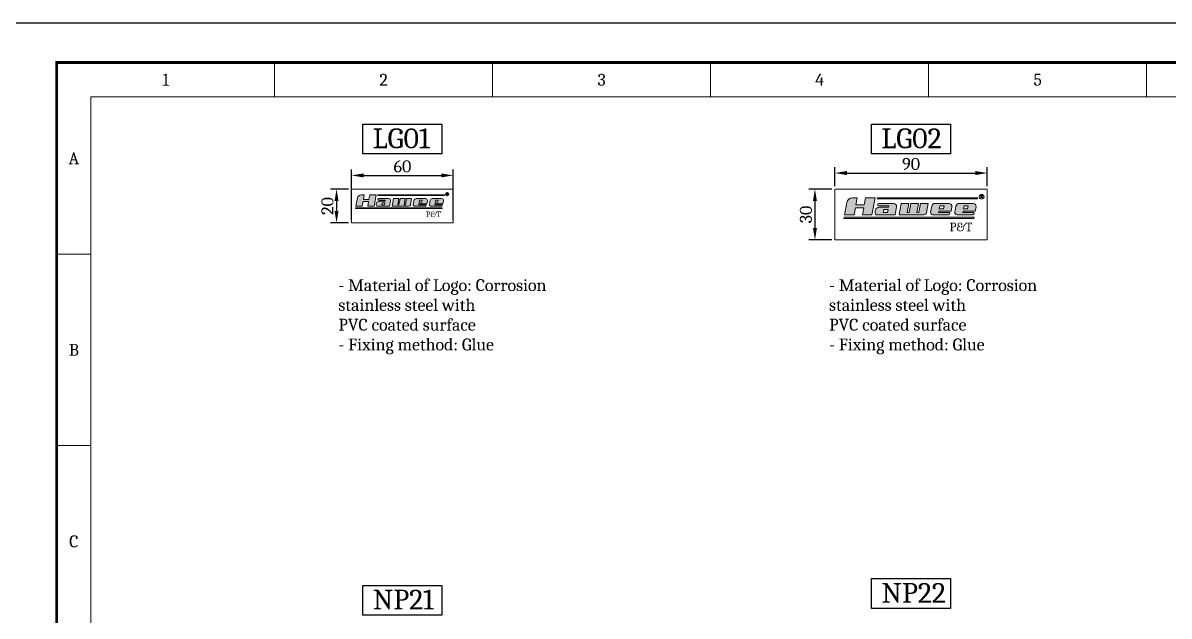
# Model space of a CAD drawing. Header units: millimetres. Extents: x -116965 to 323937, y 291661 to 566926.
# Drawn here: x -66858 to -62800, y 303990 to 306088 of the extents above; entities that cross this region are included whole.
import ezdxf
from ezdxf.enums import TextEntityAlignment as Align

# ---------------------------------------------------------------- set-up
doc = ezdxf.new("R2010")
doc.units = ezdxf.units.MM
doc.header["$PDMODE"] = 35
doc.layers.get('0').update_dxf_attribs({"lineweight": 18})
doc.styles.add('hwBorder', font='Cambria.ttf')
doc.styles.add('hwTech', font='Cambria.ttf')
doc.dimstyles.new('hwTech-1.4', dxfattribs={"dimscale": 17, "dimtxt": 2.5, "dimasz": 2.5, "dimexe": 1.25, "dimexo": 0.625, "dimtad": 1, "dimtxsty": 'hwTech', "dimcen": 2.5, "dimclrd": 3, "dimclre": 3, "dimclrt": 3, "dimadec": 0, "dimazin": 0, "dimtfac": 1, "dimtmove": 0, "dimatfit": 3, "dimfxl": 1, "dimarcsym": 0})

# ---------------------------------------------------------------- blocks, each defined once
blk = doc.blocks.new('*U1980')
at = {"color": 5}
for p, q in [((37.57, 198.62), (37.57, 194.28)), ((65.14, 198.62), (65.14, 194.28)), ((92.7, 198.62), (92.7, 194.28)), ((120.27, 198.62), (120.27, 194.28)), ((147.84, 198.62), (147.84, 194.28)), ((10, 174.42), (14.34, 174.42)), ((10, 150.22), (14.34, 150.22))]:
    blk.add_line(p, q, dxfattribs=at)
at = {"color": 5, "const_width": 0.35}
blk.add_lwpolyline([(10, 198.62), (285.68, 198.62), (285.68, 5), (10, 5)], close=True, dxfattribs=at)
at = {"color": 5}
blk.add_lwpolyline([(14.34, 194.28), (281.34, 194.28), (281.34, 9.34), (14.34, 9.34)], close=True, dxfattribs=at)
at = {"layer": 'Defpoints', "color": 4}
blk.add_lwpolyline([(0, 203.62), (290.68, 203.62), (290.68, 0), (0, 0)], close=True, dxfattribs=at)
at = {"color": 253, "style": 'hwBorder'}
for s, p in [('1', (23.78, 196.45)), ('2', (51.35, 196.45)), ('3', (78.92, 196.45)), ('4', (106.49, 196.45)), ('5', (134.06, 196.45)), ('A', (12.17, 186.52)), ('B', (12.17, 162.32)), ('C', (12.17, 138.11))]:
    blk.add_text(s, height=1.5, dxfattribs=at).set_placement(p, align=Align.MIDDLE_CENTER)
at = {"color": 6, "style": 'hwBorder', "flags": 8}
for tag, p in [("DWG'SNAME", (266.34, 59)), ("DWG'SCODE2", (266.34, 51.05))]:
    blk.add_attdef(tag, text='', height=1.5, dxfattribs=at).set_placement(p, align=Align.MIDDLE_CENTER)
at = {"color": 253, "style": 'hwBorder', "flags": 8}
for tag, p in [('REV_0', (253.34, 43.79)), ('REV_MODIFY0', (264.34, 44.1)), ('REV_DATE0', (277.34, 44.1)), ('REV_1', (253.34, 40.48)), ('REV_MODIFY1', (264.34, 40.79)), ('REV_DATE1', (277.34, 40.79)), ('REV_MODIFY2', (264.34, 37.48)), ('REV_DATE2', (277.34, 37.48)), ('REV_2', (253.34, 37.17)), ('REV_3', (253.34, 33.86)), ('REV_MODIFY3', (264.34, 34.17)), ('REV_DATE3', (277.34, 34.17)), ('REV_4', (253.34, 30.55)), ('REV_MODIFY4', (264.34, 30.86)), ('REV_DATE4', (277.34, 30.86))]:
    blk.add_attdef(tag, text='', height=1, dxfattribs=at).set_placement(p, align=Align.MIDDLE_CENTER)
at = {"color": 6, "style": 'hwBorder', "flags": 8}
for tag, p in [('TOLERANCE', (261.54, 27.22)), ('PAGE', (259.34, 15.3))]:
    blk.add_attdef(tag, text='', height=1.5, dxfattribs=at).set_placement(p, align=Align.MIDDLE_LEFT)
blk = doc.blocks.new('*U415')
h = blk.add_hatch(color=5)
h.paths.add_polyline_path([(-29.42, 2.98), (-31.09, 2.98), (-31.32, 1.71), (-32.78, 1.71), (-32.55, 2.98), (-33.39, 2.98, 0.362465), (-34.37, 2.16), (-34.77, -0.02), (-33.1, -0.02), (-32.88, 1.18), (-31.41, 1.18), (-31.63, -0.02), (-29.97, -0.02)])
h.paths.add_polyline_path([(-28.7, 1.31, 0.600072), (-29.26, -0.02), (-25.92, -0.02), (-25.67, 1.39, 0.467928), (-26.16, 1.98), (-28.82, 1.98, 1), (-28.82, 1.58), (-27.03, 1.58), (-27.08, 1.31)])
h.paths.add_polyline_path([(-27.89, 0.91), (-27.16, 0.91), (-27.25, 0.38), (-27.99, 0.38)], flags=16)
h.paths.add_polyline_path([(-12.11, -0.64), (-12.08, -0.44), (-34.84, -0.44), (-34.88, -0.64)])
h = blk.add_hatch(color=1)
h.paths.add_polyline_path([(-11.49, 2.78), (-11.45, 2.98), (-29, 2.98), (-29.04, 2.78)])
h.paths.add_polyline_path([(-20.12, 1.98), (-21.48, 1.98), (-21.77, 0.38), (-22.11, 0.38), (-21.82, 1.98), (-23.15, 1.98), (-23.44, 0.38), (-23.78, 0.38), (-23.49, 1.98), (-24.85, 1.98), (-25.22, -0.02), (-20.9, -0.02, 0.362465), (-20.41, 0.39)])
h.paths.add_polyline_path([(-19.69, 0.47, 0.467928), (-19.28, -0.02), (-16.53, -0.02, 0.362465), (-16.33, 0.14, 0.467928), (-16.53, 0.38), (-18.3, 0.38), (-18.25, 0.65), (-16.12, 0.65), (-15.99, 1.39, 0.467928), (-16.48, 1.98), (-18.92, 1.98, 0.362465), (-19.5, 1.5)])
h.paths.add_polyline_path([(-18.18, 1.05), (-18.08, 1.58), (-17.35, 1.58), (-17.45, 1.05)], flags=16)
h.paths.add_polyline_path([(-14.01, 0.65), (-11.88, 0.65), (-11.74, 1.39, 0.467928), (-12.24, 1.98), (-14.68, 1.98, 0.362465), (-15.26, 1.5), (-15.44, 0.47, 0.467928), (-15.03, -0.02), (-12.28, -0.02, 0.362465), (-12.09, 0.14, 0.467928), (-12.28, 0.38), (-14.06, 0.38)])
h.paths.add_polyline_path([(-13.94, 1.05), (-13.84, 1.58), (-13.11, 1.58), (-13.21, 1.05)], flags=16)
at = {"ltscale": 5}
h = blk.add_hatch(dxfattribs=at)
h.set_pattern_fill('ANGLE', color=256)
h.set_pattern_definition([(0, (0, 0.104), (0, 6.985), [5.08, -1.905]), (90, (0, 0.104), (-6.985, 4e-16), [5.08, -1.905])])
h.paths.add_polyline_path([(-11.18, 3.14, 1), (-10.34, 3.14, 1)])
h.paths.add_polyline_path([(-10.36, 3.14, -1), (-11.16, 3.14, -1)], flags=16)
h.paths.add_polyline_path([(-10.59, 3.31), (-10.58, 3.3), (-10.58, 3.28), (-10.58, 3.27), (-10.58, 3.26), (-10.58, 3.24), (-10.58, 3.23), (-10.58, 3.22), (-10.59, 3.2), (-10.6, 3.19), (-10.61, 3.18), (-10.61, 3.17), (-10.62, 3.17), (-10.64, 3.16), (-10.65, 3.16), (-10.66, 3.15), (-10.68, 3.15), (-10.69, 3.14), (-10.68, 3.14), (-10.67, 3.13), (-10.66, 3.12), (-10.65, 3.11), (-10.64, 3.1), (-10.63, 3.09), (-10.62, 3.08), (-10.62, 3.07), (-10.62, 3.07), (-10.54, 2.95), (-10.61, 2.95), (-10.67, 3.04), (-10.68, 3.06), (-10.69, 3.07), (-10.69, 3.08), (-10.7, 3.09), (-10.71, 3.1), (-10.72, 3.11), (-10.73, 3.12), (-10.73, 3.13), (-10.75, 3.13), (-10.76, 3.14), (-10.77, 3.14), (-10.79, 3.14), (-10.85, 3.14), (-10.85, 2.95), (-10.91, 2.95), (-10.91, 3.37), (-10.73, 3.37), (-10.71, 3.37), (-10.69, 3.37), (-10.68, 3.37), (-10.66, 3.37), (-10.64, 3.36), (-10.63, 3.35), (-10.62, 3.35), (-10.61, 3.34), (-10.6, 3.32)], flags=0)
h.paths.add_polyline_path([(-10.64, 3.28), (-10.64, 3.27), (-10.63, 3.26), (-10.63, 3.25), (-10.64, 3.23), (-10.64, 3.22), (-10.65, 3.21), (-10.66, 3.2), (-10.68, 3.19), (-10.69, 3.19), (-10.7, 3.19), (-10.72, 3.19), (-10.74, 3.19), (-10.85, 3.19), (-10.85, 3.33), (-10.72, 3.33), (-10.7, 3.32), (-10.69, 3.32), (-10.68, 3.32), (-10.66, 3.31), (-10.66, 3.31), (-10.65, 3.3)], flags=0)
h = blk.add_hatch(color=0)
h.paths.add_polyline_path([(-10.66, 3.37), (-10.68, 3.37), (-10.69, 3.37), (-10.71, 3.37), (-10.73, 3.37), (-10.91, 3.37), (-10.91, 2.95), (-10.85, 2.95), (-10.85, 3.14), (-10.79, 3.14), (-10.76, 3.14), (-10.74, 3.13), (-10.72, 3.12), (-10.71, 3.1), (-10.69, 3.08), (-10.68, 3.06), (-10.67, 3.04), (-10.61, 2.95), (-10.54, 2.95), (-10.62, 3.07), (-10.62, 3.08), (-10.63, 3.09), (-10.64, 3.1), (-10.65, 3.11), (-10.66, 3.12), (-10.67, 3.13), (-10.68, 3.14), (-10.69, 3.14), (-10.69, 3.14), (-10.68, 3.15), (-10.66, 3.15), (-10.65, 3.16), (-10.64, 3.16), (-10.62, 3.17), (-10.61, 3.17), (-10.61, 3.18), (-10.6, 3.19), (-10.59, 3.2), (-10.58, 3.22), (-10.58, 3.23), (-10.58, 3.24), (-10.58, 3.26), (-10.58, 3.27), (-10.58, 3.28), (-10.58, 3.3), (-10.59, 3.31), (-10.59, 3.32), (-10.6, 3.33), (-10.61, 3.34), (-10.62, 3.35), (-10.63, 3.35), (-10.64, 3.36), (-10.65, 3.36)])
h.paths.add_polyline_path([(-10.74, 3.19), (-10.85, 3.19), (-10.85, 3.33), (-10.72, 3.33), (-10.69, 3.32), (-10.67, 3.32), (-10.65, 3.3), (-10.64, 3.28), (-10.63, 3.25), (-10.64, 3.23), (-10.66, 3.2), (-10.68, 3.19), (-10.71, 3.19)], flags=16)
at = {"color": 5}
for points in [[(-29.42, 2.98), (-31.09, 2.98), (-31.32, 1.71), (-32.78, 1.71), (-32.55, 2.98), (-33.39, 2.98, 0.362465), (-34.37, 2.16), (-34.77, -0.02), (-33.1, -0.02), (-32.88, 1.18), (-31.41, 1.18), (-31.63, -0.02), (-29.97, -0.02), (-29.42, 2.98)], [(-25.67, 1.39, 0.467928), (-26.16, 1.98), (-28.82, 1.98, 1), (-28.82, 1.58), (-27.03, 1.58), (-27.08, 1.31), (-28.7, 1.31, 0.600072), (-29.26, -0.02), (-25.92, -0.02), (-25.67, 1.39, 0.467928)]]:
    blk.add_lwpolyline(points, format="xyb", close=True, dxfattribs=at)
at = {"color": 1}
for points in [[(-11.45, 2.98), (-29, 2.98), (-29.04, 2.78), (-11.49, 2.78), (-11.45, 2.98)], [(-18.18, 1.05), (-18.08, 1.58), (-17.35, 1.58), (-17.45, 1.05), (-18.18, 1.05)], [(-13.94, 1.05), (-13.84, 1.58), (-13.11, 1.58), (-13.21, 1.05), (-13.94, 1.05)]]:
    blk.add_lwpolyline(points, close=True, dxfattribs=at)
at = {"color": 0}
for points in [[(-10.63, 3.35), (-10.64, 3.36), (-10.65, 3.36), (-10.66, 3.37), (-10.68, 3.37), (-10.69, 3.37), (-10.71, 3.37), (-10.73, 3.37), (-10.91, 3.37), (-10.91, 2.95), (-10.85, 2.95), (-10.85, 3.14), (-10.79, 3.14), (-10.77, 3.14), (-10.76, 3.14), (-10.75, 3.13), (-10.73, 3.13), (-10.73, 3.12), (-10.72, 3.11), (-10.71, 3.1), (-10.7, 3.09), (-10.69, 3.08), (-10.69, 3.07), (-10.68, 3.06), (-10.67, 3.04), (-10.61, 2.95), (-10.54, 2.95), (-10.62, 3.07), (-10.62, 3.07), (-10.62, 3.08), (-10.63, 3.09), (-10.64, 3.1), (-10.65, 3.11), (-10.66, 3.12), (-10.67, 3.13), (-10.68, 3.14), (-10.69, 3.14), (-10.69, 3.14), (-10.68, 3.15), (-10.66, 3.15), (-10.65, 3.16), (-10.64, 3.16), (-10.62, 3.17), (-10.61, 3.17), (-10.61, 3.18), (-10.6, 3.19), (-10.59, 3.2), (-10.58, 3.22), (-10.58, 3.23), (-10.58, 3.24), (-10.58, 3.26), (-10.58, 3.27), (-10.58, 3.28), (-10.58, 3.3), (-10.59, 3.31), (-10.59, 3.32), (-10.6, 3.33), (-10.61, 3.34), (-10.62, 3.35), (-10.63, 3.35)], [(-10.68, 3.37), (-10.66, 3.37), (-10.65, 3.36), (-10.64, 3.36), (-10.64, 3.36), (-10.63, 3.35), (-10.62, 3.35), (-10.61, 3.34), (-10.6, 3.33), (-10.59, 3.32), (-10.59, 3.31), (-10.58, 3.3), (-10.58, 3.28), (-10.58, 3.27), (-10.58, 3.26), (-10.58, 3.24), (-10.58, 3.23), (-10.58, 3.22), (-10.59, 3.2), (-10.6, 3.19), (-10.61, 3.18), (-10.61, 3.17), (-10.62, 3.17), (-10.64, 3.16), (-10.65, 3.16), (-10.66, 3.15), (-10.68, 3.15), (-10.69, 3.14), (-10.68, 3.14), (-10.67, 3.13), (-10.66, 3.12), (-10.65, 3.11), (-10.64, 3.1), (-10.63, 3.09), (-10.62, 3.08), (-10.62, 3.07), (-10.62, 3.07), (-10.54, 2.95), (-10.61, 2.95), (-10.67, 3.04), (-10.68, 3.06), (-10.69, 3.07), (-10.69, 3.08), (-10.7, 3.09), (-10.71, 3.1), (-10.72, 3.11), (-10.73, 3.12), (-10.73, 3.13), (-10.75, 3.13), (-10.76, 3.14), (-10.77, 3.14), (-10.79, 3.14), (-10.85, 3.14), (-10.85, 2.95), (-10.91, 2.95), (-10.91, 3.37), (-10.73, 3.37), (-10.71, 3.37), (-10.69, 3.37), (-10.68, 3.37)], [(-10.68, 3.32), (-10.66, 3.31), (-10.66, 3.31), (-10.65, 3.3), (-10.64, 3.28), (-10.64, 3.27), (-10.63, 3.26), (-10.63, 3.25), (-10.64, 3.23), (-10.64, 3.22), (-10.65, 3.21), (-10.66, 3.2), (-10.68, 3.19), (-10.69, 3.19), (-10.7, 3.19), (-10.72, 3.19), (-10.74, 3.19), (-10.85, 3.19), (-10.85, 3.33), (-10.72, 3.33), (-10.7, 3.32), (-10.69, 3.32), (-10.68, 3.32)], [(-10.69, 3.32), (-10.68, 3.32), (-10.66, 3.31), (-10.66, 3.31), (-10.65, 3.3), (-10.64, 3.28), (-10.64, 3.27), (-10.63, 3.26), (-10.63, 3.25), (-10.64, 3.23), (-10.64, 3.22), (-10.65, 3.21), (-10.66, 3.2), (-10.68, 3.19), (-10.69, 3.19), (-10.7, 3.19), (-10.72, 3.19), (-10.74, 3.19), (-10.85, 3.19), (-10.85, 3.33), (-10.72, 3.33), (-10.7, 3.32), (-10.69, 3.32)]]:
    blk.add_lwpolyline(points, close=True, dxfattribs=at)
at = {"color": 5}
for points in [[(-27.89, 0.91), (-27.16, 0.91), (-27.25, 0.38), (-27.99, 0.38), (-27.89, 0.91)], [(-12.08, -0.44), (-34.84, -0.44), (-34.88, -0.64), (-12.11, -0.64), (-12.08, -0.44)]]:
    blk.add_lwpolyline(points, close=True, dxfattribs=at)
at = {"color": 1}
for points in [[(-20.12, 1.98), (-21.48, 1.98), (-21.77, 0.38), (-22.11, 0.38), (-21.82, 1.98), (-23.15, 1.98), (-23.44, 0.38), (-23.78, 0.38), (-23.49, 1.98), (-24.85, 1.98), (-25.22, -0.02), (-20.9, -0.02, 0.362465), (-20.41, 0.39), (-20.12, 1.98)], [(-15.99, 1.39, 0.467928), (-16.48, 1.98), (-18.92, 1.98, 0.362465), (-19.5, 1.5), (-19.69, 0.47, 0.467928), (-19.28, -0.02), (-16.53, -0.02, 0.362465), (-16.33, 0.14, 0.467928), (-16.53, 0.38), (-18.3, 0.38), (-18.25, 0.65), (-16.12, 0.65), (-15.99, 1.39, 0.467928)], [(-11.74, 1.39, 0.467928), (-12.24, 1.98), (-14.68, 1.98, 0.362465), (-15.26, 1.5), (-15.44, 0.47, 0.467928), (-15.03, -0.02), (-12.28, -0.02, 0.362465), (-12.09, 0.14, 0.467928), (-12.28, 0.38), (-14.06, 0.38), (-14.01, 0.65), (-11.88, 0.65), (-11.74, 1.39, 0.467928)]]:
    blk.add_lwpolyline(points, format="xyb", close=True, dxfattribs=at)
at = {"ltscale": 5}
for radius in [0.421, 0.401]:
    blk.add_circle((-10.76, 3.14), radius, dxfattribs=at)
at = {"color": 251, "style": 'hwBorder'}
blk.add_text('P&T', height=1.5, dxfattribs=at).set_placement((-14.39, -2.14), align=Align.MIDDLE_CENTER)
blk = doc.blocks.new('logo size 20x60')
at = {"ltscale": 5}
blk.add_lwpolyline([(65.26, 0), (65.26, 20), (5.26, 20), (5.26, 0)], close=True, dxfattribs=at)
at = {"xscale": 2.246080959455249, "yscale": 2.246080959455249, "zscale": 2.246080959455249}
blk.add_blockref('*U415', (85.88, 9.93), dxfattribs=at)
blk = doc.blocks.new('logo size 30x90')
at = {"ltscale": 5}
blk.add_lwpolyline([(0, 0), (90, 0), (90, 30), (0, 30)], close=True, dxfattribs=at)
at = {"xscale": 3.369121439182872, "yscale": 3.369121439182872, "zscale": 3.369121439182872}
blk.add_blockref('*U415', (122.88, 14.88), dxfattribs=at)
blk = doc.blocks.new('*D521')
at = {"color": 3, "lineweight": -2, "transparency": 16777216}
for p, q in [((-65694.5, 305391), (-65694.5, 305570)), ((-65652, 305548.7), (-65377, 305548.7)), ((-65334.5, 305391), (-65334.5, 305570))]:
    blk.add_line(p, q, dxfattribs=at)
at = {"color": 3, "lineweight": -3, "transparency": 16777216}
for points in [[(-65652, 305555.8), (-65652, 305541.6), (-65694.5, 305548.7)], [(-65377, 305555.8), (-65377, 305541.6), (-65334.5, 305548.7)]]:
    blk.add_solid(points, dxfattribs=at)
at = {"layer": 'Defpoints', "color": 0, "lineweight": -3, "transparency": 16777216}
for p in [(-65334.5, 305548.7), (-65694.5, 305380.4), (-65334.5, 305380.4)]:
    blk.add_point(p, dxfattribs=at)
at = {"color": 3, "transparency": 16777216, "insert": (-65514.5, 305580.8), "char_height": 42.5, "attachment_point": 5, "style": 'hwTech'}
blk.add_mtext('60', dxfattribs=at)
blk = doc.blocks.new('*D522')
at = {"color": 3, "lineweight": -2, "transparency": 16777216}
for p, q in [((-65705.2, 305500.4), (-65769.1, 305500.4)), ((-65747.8, 305457.9), (-65747.8, 305422.9)), ((-65705.2, 305380.4), (-65769.1, 305380.4))]:
    blk.add_line(p, q, dxfattribs=at)
at = {"color": 3, "lineweight": -3, "transparency": 16777216}
for points in [[(-65754.9, 305457.9), (-65740.7, 305457.9), (-65747.8, 305500.4)], [(-65754.9, 305422.9), (-65740.7, 305422.9), (-65747.8, 305380.4)]]:
    blk.add_solid(points, dxfattribs=at)
at = {"layer": 'Defpoints', "color": 0, "lineweight": -3, "transparency": 16777216}
for p in [(-65694.5, 305500.4), (-65747.8, 305380.4), (-65694.5, 305380.4)]:
    blk.add_point(p, dxfattribs=at)
at = {"color": 3, "transparency": 16777216, "insert": (-65780, 305440.4), "char_height": 42.5, "attachment_point": 5, "rotation": 90, "style": 'hwTech'}
blk.add_mtext('20', dxfattribs=at)
blk = doc.blocks.new('*D523')
at = {"color": 3, "lineweight": -2, "transparency": 16777216}
for p, q in [((-63983.3, 305511), (-63983.3, 305578.4)), ((-63940.8, 305557.1), (-63485.8, 305557.1)), ((-63443.3, 305511), (-63443.3, 305578.4))]:
    blk.add_line(p, q, dxfattribs=at)
at = {"color": 3, "lineweight": -3, "transparency": 16777216}
for points in [[(-63940.8, 305564.2), (-63940.8, 305550), (-63983.3, 305557.1)], [(-63485.8, 305564.2), (-63485.8, 305550), (-63443.3, 305557.1)]]:
    blk.add_solid(points, dxfattribs=at)
at = {"layer": 'Defpoints', "color": 0, "lineweight": -3, "transparency": 16777216}
for p in [(-63443.3, 305557.1), (-63983.3, 305500.4), (-63443.3, 305500.4)]:
    blk.add_point(p, dxfattribs=at)
at = {"color": 3, "transparency": 16777216, "insert": (-63713.3, 305589.2), "char_height": 42.5, "attachment_point": 5, "style": 'hwTech'}
blk.add_mtext('90', dxfattribs=at)
blk = doc.blocks.new('*D538')
at = {"color": 3, "lineweight": -2, "transparency": 16777216}
for p, q in [((-63993.9, 305500.4), (-64074.9, 305500.4)), ((-64053.7, 305457.9), (-64053.7, 305362.9)), ((-63993.9, 305320.4), (-64074.9, 305320.4))]:
    blk.add_line(p, q, dxfattribs=at)
at = {"color": 3, "lineweight": -3, "transparency": 16777216}
for points in [[(-64060.8, 305457.9), (-64046.6, 305457.9), (-64053.7, 305500.4)], [(-64060.8, 305362.9), (-64046.6, 305362.9), (-64053.7, 305320.4)]]:
    blk.add_solid(points, dxfattribs=at)
at = {"layer": 'Defpoints', "color": 0, "lineweight": -3, "transparency": 16777216}
for p in [(-63983.3, 305500.4), (-64053.7, 305320.4), (-63983.3, 305320.4)]:
    blk.add_point(p, dxfattribs=at)
at = {"color": 3, "transparency": 16777216, "insert": (-64085.8, 305410.4), "char_height": 42.5, "attachment_point": 5, "rotation": 90, "style": 'hwTech'}
blk.add_mtext('30', dxfattribs=at)

msp = doc.modelspace()

# ---------------------------------------------------------------- linework, layer by layer
at = {"lineweight": -3, "ltscale": 5}
for p, q in [((-65654.539458, 305625.368645), (-65654.539458, 305730.368645)), ((-65654.539458, 305730.368645), (-65374.539458, 305730.368645)), ((-65374.539458, 305730.368645), (-65374.539458, 305625.368645)), ((-63853.275656, 305625.368645), (-63853.275656, 305730.368645)), ((-63853.275656, 305730.368645), (-63573.275656, 305730.368645)), ((-63573.275656, 305730.368645), (-63573.275656, 305625.368645)), ((-65374.539458, 305625.368645), (-65654.539458, 305625.368645)), ((-63573.275656, 305625.368645), (-63853.275656, 305625.368645)), ((-65654.539458, 303993.358678), (-65654.539458, 304098.358678)), ((-65654.539458, 304098.358678), (-65374.539458, 304098.358678)), ((-65374.539458, 304098.358678), (-65374.539458, 303993.358678)), ((-63853.275656, 304017.016834), (-63853.275656, 304122.016834)), ((-63853.275656, 304122.016834), (-63573.275656, 304122.016834)), ((-63573.275656, 304122.016834), (-63573.275656, 304017.016834)), ((-63573.275656, 304017.016834), (-63853.275656, 304017.016834)), ((-65374.539458, 303993.358678), (-65654.539458, 303993.358678))]:
    msp.add_line(p, q, dxfattribs=at)

# ---------------------------------------------------------------- block references
at = {"ltscale": 5, "xscale": 28, "yscale": 28, "zscale": 28}
msp.add_blockref('*U1980', (-67018.972165, 300386.757971), dxfattribs=at)
at = {"xscale": 6, "yscale": 6, "zscale": 6}
for name, p in [('logo size 20x60', (-65726.121386, 305380.368645)), ('logo size 30x90', (-63983.275656, 305320.368645))]:
    msp.add_blockref(name, p, dxfattribs=at)

# ---------------------------------------------------------------- texts
at = {"ltscale": 5, "char_height": 70, "attachment_point": 1, "style": 'hwTech'}
for s, insert in [('LG01', (-65619.562482, 305714.960188)), ('LG02', (-63818.29868, 305714.960188)), ('NP21', (-65619.562482, 304082.950221)), ('NP22', (-63818.29868, 304106.608376))]:
    msp.add_mtext(s, dxfattribs=dict(at, insert=insert))
at = {"ltscale": 5, "char_height": 42, "width": 790.9803864, "attachment_point": 1, "style": 'hwTech'}
for insert in [(-65741.420094, 305181.599884), (-64003.848081, 305181.599884)]:
    msp.add_mtext('- Material of Logo: Corrosion \\Pstainless steel with \\PPVC coated surface\\P- Fixing method: Glue ', dxfattribs=dict(at, insert=insert))

# ---------------------------------------------------------------- dimensions: what is measured, and where the dimension line sits
for base, p1, p2, text, picture, middle in [((-65334.539458, 305548.726455), (-65694.539458, 305380.368645), (-65334.539458, 305380.368645), '60', '*D521', (-65514.539458, 305548.726455)), ((-63443.275656, 305557.113611), (-63983.275656, 305500.368645), (-63443.275656, 305500.368645), '90', '*D523', (-63713.275656, 305557.113611))]:
    dim = msp.add_linear_dim(base=base, p1=p1, p2=p2, text=text, dimstyle='hwTech-1.4')
    dim.commit()
    dim.dimension.update_dxf_attribs({"geometry": picture, "text_midpoint": middle, "dimtype": 160})
for base, p1, p2, text, picture, middle in [((-65747.830916, 305380.368645), (-65694.539458, 305500.368645), (-65694.539458, 305380.368645), '20', '*D522', (-65779.952115, 305440.368645)), ((-64053.699651, 305320.368645), (-63983.275656, 305500.368645), (-63983.275656, 305320.368645), '30', '*D538', (-64085.82085, 305410.368645))]:
    dim = msp.add_linear_dim(base=base, p1=p1, p2=p2, angle=90, text=text, dimstyle='hwTech-1.4')
    dim.commit()
    dim.dimension.update_dxf_attribs({"geometry": picture, "text_midpoint": middle})

doc.saveas('drawing.dxf')
